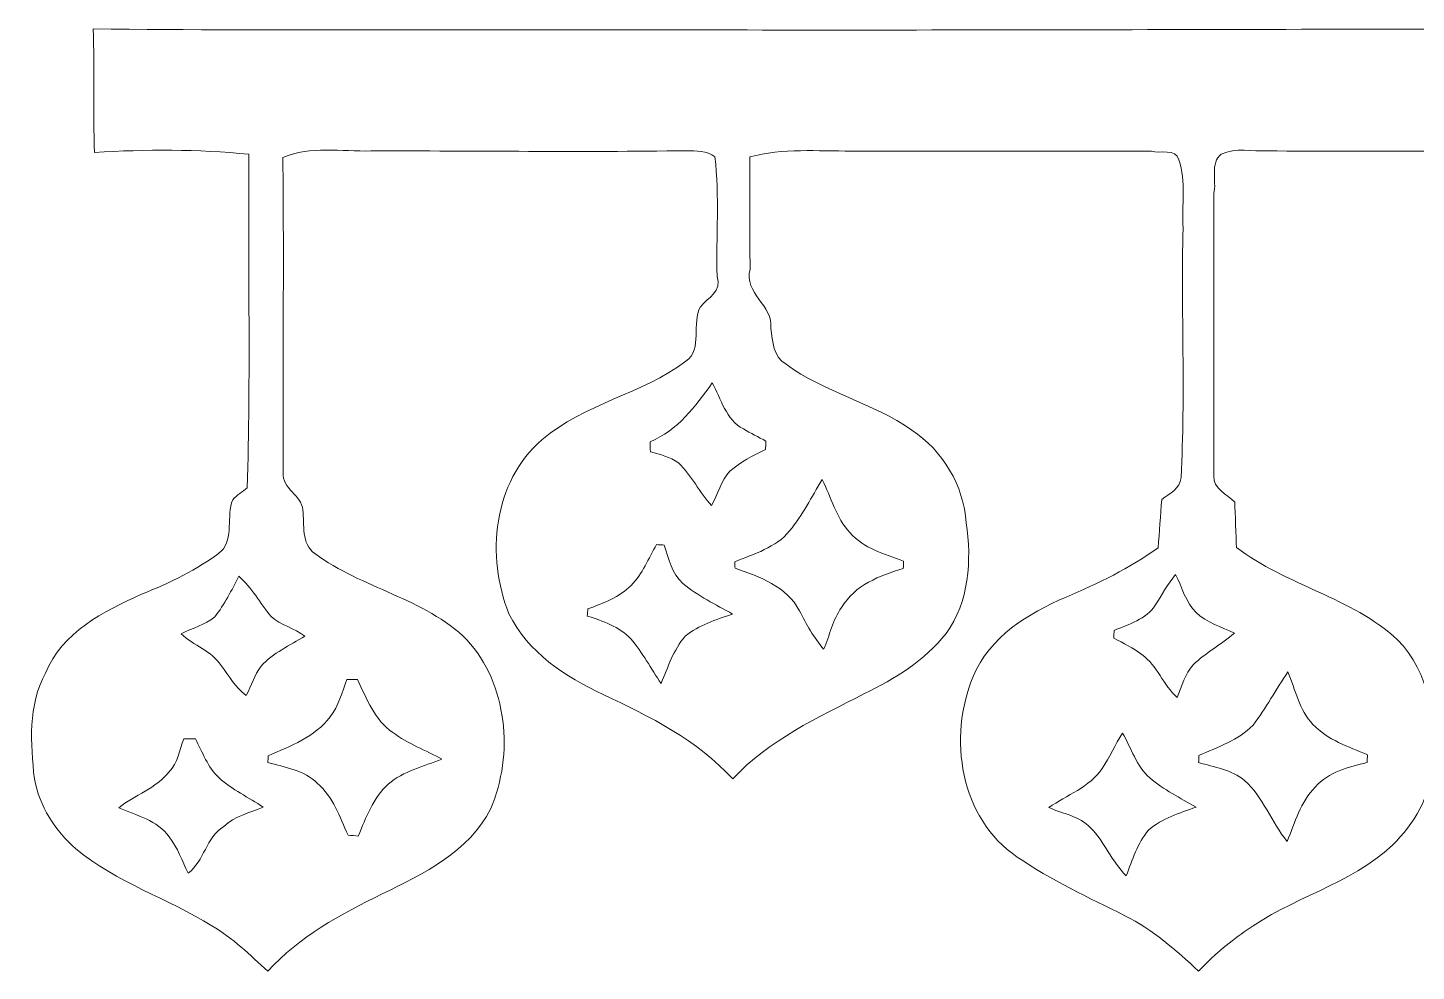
# Model space of a CAD drawing. Header units: centimetres. Extents: x -13.4 to 13.3, y -16.4 to 16.4.
# Drawn here: x -13.14 to 2.49, y -16.36 to -5.73 of the extents above; entities that cross this region are included whole.
import ezdxf

# ---------------------------------------------------------------- set-up
doc = ezdxf.new("R2010")
doc.units = ezdxf.units.CM
doc.header["$MEASUREMENT"] = 0
doc.layers.add('Layer 1', color=7, linetype='Continuous')

msp = doc.modelspace()

# ---------------------------------------------------------------- linework, layer by layer
at = {"layer": 'Layer 1', "color": 8, "lineweight": 9}
for points, knots in [([(-12.39952, -5.74555), (-10.23452, -5.77095), (-8.06917, -5.74908), (-5.90418, -5.7572), (-5.90418, -5.7572), (-2.20636, -5.76566), (1.4911, -5.74414), (5.18857, -5.74838), (5.18857, -5.74838), (7.87109, -5.75614), (10.55397, -5.73356), (13.23578, -5.75649), (13.23578, -5.75649), (13.23367, -6.21792), (13.24813, -6.68077), (13.21215, -7.14185), (13.21215, -7.14185), (12.38523, -7.10339), (11.55691, -7.11856), (10.72965, -7.13832), (10.72965, -7.13832), (10.66756, -7.94971), (10.70495, -8.76427), (10.69543, -9.57743), (10.69543, -9.57743), (10.70107, -10.00923), (10.67144, -10.44314), (10.70672, -10.87424), (10.70672, -10.87424), (10.77269, -10.94938), (10.85453, -11.01006), (10.93038, -11.07673), (10.93038, -11.07673), (10.93355, -11.20655), (10.9399, -11.46655), (10.94343, -11.59637), (10.94343, -11.59637), (11.51493, -12.01759), (12.26247, -12.14106), (12.77153, -12.65224), (12.77153, -12.65224), (13.01741, -12.88295), (13.09785, -13.21668), (13.14441, -13.537), (13.14441, -13.537), (13.18745, -13.93141), (13.15711, -14.35898), (12.91264, -14.68918), (12.91264, -14.68918), (12.5401, -15.2194), (11.90017, -15.40426), (11.36465, -15.714), (11.36465, -15.714), (11.04256, -15.88015), (10.75787, -16.10664), (10.49082, -16.3497), (10.49082, -16.3497), (10.03856, -15.83747), (9.38839, -15.59934), (8.80595, -15.27584), (8.80595, -15.27584), (8.44153, -15.0857), (8.08981, -14.80912), (7.95117, -14.40695), (7.95117, -14.40695), (7.82417, -14.04888), (7.79418, -13.64919), (7.90602, -13.28336), (7.90602, -13.28336), (8.00373, -12.81945), (8.3738, -12.46138), (8.78478, -12.25466), (8.78478, -12.25466), (9.21094, -12.0377), (9.67837, -11.89341), (10.05232, -11.58332), (10.05232, -11.58332), (10.12287, -11.41187), (10.08301, -11.20902), (10.11405, -11.02911), (10.11405, -11.02911), (10.17826, -10.99171), (10.24246, -10.95432), (10.30632, -10.91622), (10.30632, -10.91622), (10.30984, -9.66386), (10.30561, -8.4115), (10.30949, -7.15913), (10.30949, -7.15913), (9.86817, -7.08964), (9.4212, -7.13656), (8.97775, -7.1288), (8.97775, -7.1288), (7.81958, -7.12244), (6.66071, -7.11468), (5.50289, -7.13091), (5.50289, -7.13091), (5.4715, -7.63891), (5.45033, -8.14973), (5.48208, -8.65844), (5.48208, -8.65844), (5.51983, -8.77838), (5.6627, -8.83342), (5.69727, -8.95724), (5.69727, -8.95724), (5.71456, -9.11246), (5.72479, -9.27051), (5.73361, -9.42749), (5.73361, -9.42749), (6.17882, -9.77145), (6.72668, -9.92668), (7.2061, -10.20925), (7.2061, -10.20925), (7.50738, -10.37259), (7.7261, -10.66504), (7.83758, -10.98571), (7.83758, -10.98571), (7.96034, -11.49124), (8.00268, -12.08462), (7.68659, -12.53088), (7.68659, -12.53088), (7.34439, -13.00713), (6.76937, -13.21774), (6.26736, -13.47774), (6.26736, -13.47774), (5.90047, -13.65307), (5.5738, -13.89966), (5.27641, -14.17483), (5.27641, -14.17483), (5.02029, -13.93282), (4.74019, -13.71621), (4.42798, -13.55182), (4.42798, -13.55182), (3.97078, -13.295), (3.46031, -13.11896), (3.06732, -12.76054), (3.06732, -12.76054), (2.72865, -12.46068), (2.60906, -11.98972), (2.61893, -11.55298), (2.61893, -11.55298), (2.614, -11.04639), (2.85247, -10.52322), (3.29062, -10.25194), (3.29062, -10.25194), (3.7644, -9.89634), (4.40575, -9.82366), (4.82768, -9.39292), (4.82768, -9.39292), (4.89788, -9.22218), (4.87177, -9.02251), (4.90776, -8.84365), (4.90776, -8.84365), (4.96208, -8.81154), (5.01959, -8.78297), (5.06862, -8.74205), (5.06862, -8.74205), (5.1099, -8.21429), (5.08203, -7.68477), (5.08838, -7.15631), (5.08838, -7.15631), (4.83614, -7.10516), (4.57685, -7.11821), (4.32109, -7.12315), (4.32109, -7.12315), (3.15375, -7.12244), (1.9864, -7.12738), (0.81906, -7.12033), (0.81906, -7.12033), (0.64867, -7.12703), (0.46205, -7.08117), (0.30083, -7.15596), (0.30083, -7.15596), (0.1696, -7.2558), (0.25074, -7.46323), (0.21687, -7.60081), (0.21687, -7.60081), (0.21899, -8.6602), (0.2137, -9.71959), (0.21758, -10.77934), (0.21758, -10.77934), (0.20347, -10.92539), (0.36786, -10.98395), (0.45182, -11.07673), (0.45182, -11.07673), (0.45641, -11.20373), (0.46628, -11.45808), (0.47087, -11.58508), (0.47087, -11.58508), (1.02932, -12.01477), (1.7638, -12.14212), (2.28521, -12.62578), (2.28521, -12.62578), (2.65633, -12.99231), (2.70184, -13.54723), (2.67503, -14.03971), (2.67503, -14.03971), (2.65774, -14.38579), (2.47006, -14.70011), (2.22735, -14.93824), (2.22735, -14.93824), (1.74863, -15.38803), (1.07977, -15.52879), (0.55907, -15.91508), (0.55907, -15.91508), (0.37139, -16.04243), (0.20029, -16.19236), (0.04436, -16.35605), (0.04436, -16.35605), (-0.20858, -16.11969), (-0.47281, -15.88933), (-0.78361, -15.73234), (-0.78361, -15.73234), (-1.196, -15.52808), (-1.61546, -15.33194), (-1.9961, -15.07123), (-1.9961, -15.07123), (-2.63922, -14.64084), (-2.78209, -13.71974), (-2.49176, -13.03782), (-2.49176, -13.03782), (-2.30761, -12.59085), (-1.87369, -12.32627), (-1.44753, -12.14494), (-1.44753, -12.14494), (-1.08558, -11.9936), (-0.73316, -11.81686), (-0.41107, -11.59108), (-0.41107, -11.59108), (-0.39696, -11.40869), (-0.38391, -11.22666), (-0.3705, -11.04463), (-0.3705, -11.04463), (-0.28196, -10.98078), (-0.16131, -10.92221), (-0.15249, -10.79839), (-0.15249, -10.79839), (-0.10345, -9.86353), (-0.15213, -8.92584), (-0.13061, -7.98993), (-0.13061, -7.98993), (-0.14649, -7.73416), (-0.09357, -7.4664), (-0.17718, -7.21946), (-0.17718, -7.21946), (-0.20576, -7.08364), (-0.40084, -7.15596), (-0.4841, -7.1228), (-0.4841, -7.1228), (-1.60981, -7.12033), (-2.73623, -7.12597), (-3.8623, -7.12174), (-3.8623, -7.12174), (-4.24295, -7.12421), (-4.63559, -7.08681), (-5.00742, -7.18841), (-5.00742, -7.18841), (-5.00318, -7.60893), (-5.01341, -8.02944), (-5.00353, -8.4503), (-5.00353, -8.4503), (-5.08291, -8.72758), (-4.7386, -8.85247), (-4.7707, -9.12093), (-4.7707, -9.12093), (-4.74848, -9.26381), (-4.74601, -9.44443), (-4.59819, -9.52275), (-4.59819, -9.52275), (-4.16675, -9.8413), (-3.62241, -9.95596), (-3.18355, -10.26464), (-3.18355, -10.26464), (-2.83395, -10.49288), (-2.60182, -10.89117), (-2.57007, -11.30674), (-2.57007, -11.30674), (-2.5094, -11.73078), (-2.53797, -12.19821), (-2.79867, -12.55593), (-2.79867, -12.55593), (-3.03645, -12.85896), (-3.3737, -13.06463), (-3.71625, -13.23115), (-3.71625, -13.23115), (-4.24048, -13.50137), (-4.7901, -13.75149), (-5.19968, -14.19105), (-5.19968, -14.19105), (-5.59902, -13.75608), (-6.12995, -13.48797), (-6.657, -13.24208), (-6.657, -13.24208), (-7.0821, -13.04135), (-7.50826, -12.76865), (-7.71851, -12.33121), (-7.71851, -12.33121), (-7.98063, -11.68774), (-7.89702, -10.84354), (-7.34704, -10.37329), (-7.34704, -10.37329), (-6.87255, -9.96372), (-6.22415, -9.86071), (-5.72602, -9.48923), (-5.72602, -9.48923), (-5.53305, -9.34988), (-5.66852, -9.06131), (-5.56233, -8.8754), (-5.56233, -8.8754), (-5.47908, -8.77309), (-5.31786, -8.70077), (-5.37572, -8.53391), (-5.37572, -8.53391), (-5.38665, -8.08482), (-5.34749, -7.63221), (-5.40041, -7.18559), (-5.40041, -7.18559), (-5.49178, -7.11786), (-5.61172, -7.12033), (-5.72003, -7.11821), (-5.72003, -7.11821), (-6.90501, -7.1362), (-8.08999, -7.11786), (-9.27462, -7.12103), (-9.27462, -7.12103), (-9.60305, -7.12738), (-9.95265, -7.06141), (-10.26451, -7.19335), (-10.26451, -7.19335), (-10.24934, -8.37692), (-10.26768, -9.56084), (-10.25992, -10.74441), (-10.25992, -10.74441), (-10.27474, -10.92433), (-10.05284, -10.99383), (-10.03873, -11.16351), (-10.03873, -11.16351), (-10.01968, -11.32473), (-10.06202, -11.54628), (-9.90256, -11.65458), (-9.90256, -11.65458), (-9.37304, -12.04934), (-8.67137, -12.1527), (-8.19229, -12.62578), (-8.19229, -12.62578), (-7.73509, -13.12637), (-7.66136, -13.91377), (-7.92453, -14.52619), (-7.92453, -14.52619), (-8.16725, -15.01444), (-8.68089, -15.25644), (-9.14479, -15.48751), (-9.14479, -15.48751), (-9.61152, -15.71435), (-10.08036, -15.96764), (-10.43278, -16.35746), (-10.43278, -16.35746), (-10.6321, -16.17508), (-10.8279, -15.98281), (-11.06249, -15.84593), (-11.06249, -15.84593), (-11.56238, -15.53866), (-12.13494, -15.35698), (-12.59284, -14.98057), (-12.59284, -14.98057), (-12.82779, -14.77561), (-13.00453, -14.49832), (-13.06168, -14.18964), (-13.06168, -14.18964), (-13.10367, -13.79277), (-13.13577, -13.36344), (-12.93433, -13.00184), (-12.93433, -13.00184), (-12.75442, -12.53723), (-12.28063, -12.30828), (-11.85554, -12.11213), (-11.85554, -12.11213), (-11.5398, -11.98513), (-11.22689, -11.83944), (-10.95772, -11.62883), (-10.95772, -11.62883), (-10.81132, -11.47784), (-10.9048, -11.23195), (-10.8286, -11.04886), (-10.8286, -11.04886), (-10.78168, -10.99595), (-10.72136, -10.95679), (-10.66456, -10.91516), (-10.66456, -10.91516), (-10.6254, -9.6635), (-10.65856, -8.41079), (-10.64551, -7.15878), (-10.64551, -7.15878), (-11.2216, -7.09951), (-11.8058, -7.10269), (-12.384, -7.13691), (-12.384, -7.13691), (-12.40093, -6.67336), (-12.384, -6.2091), (-12.39952, -5.74555), (-12.39952, -5.74555), (-12.39952, -5.74555), (-12.39952, -5.74555), (-12.39952, -5.74555)], [0, 0, 0, 0, 0.00980392, 0.00980392, 0.00980392, 0.00980392, 0.01960784, 0.01960784, 0.01960784, 0.01960784, 0.02941176, 0.02941176, 0.02941176, 0.02941176, 0.03921569, 0.03921569, 0.03921569, 0.03921569, 0.04901961, 0.04901961, 0.04901961, 0.04901961, 0.05882353, 0.05882353, 0.05882353, 0.05882353, 0.06862745, 0.06862745, 0.06862745, 0.06862745, 0.07843137, 0.07843137, 0.07843137, 0.07843137, 0.08823529, 0.08823529, 0.08823529, 0.08823529, 0.09803922, 0.09803922, 0.09803922, 0.09803922, 0.10784314, 0.10784314, 0.10784314, 0.10784314, 0.11764706, 0.11764706, 0.11764706, 0.11764706, 0.12745098, 0.12745098, 0.12745098, 0.12745098, 0.1372549, 0.1372549, 0.1372549, 0.1372549, 0.14705882, 0.14705882, 0.14705882, 0.14705882, 0.15686275, 0.15686275, 0.15686275, 0.15686275, 0.16666667, 0.16666667, 0.16666667, 0.16666667, 0.17647059, 0.17647059, 0.17647059, 0.17647059, 0.18627451, 0.18627451, 0.18627451, 0.18627451, 0.19607843, 0.19607843, 0.19607843, 0.19607843, 0.20588235, 0.20588235, 0.20588235, 0.20588235, 0.21568627, 0.21568627, 0.21568627, 0.21568627, 0.2254902, 0.2254902, 0.2254902, 0.2254902, 0.23529412, 0.23529412, 0.23529412, 0.23529412, 0.24509804, 0.24509804, 0.24509804, 0.24509804, 0.25490196, 0.25490196, 0.25490196, 0.25490196, 0.26470588, 0.26470588, 0.26470588, 0.26470588, 0.2745098, 0.2745098, 0.2745098, 0.2745098, 0.28431373, 0.28431373, 0.28431373, 0.28431373, 0.29411765, 0.29411765, 0.29411765, 0.29411765, 0.30392157, 0.30392157, 0.30392157, 0.30392157, 0.31372549, 0.31372549, 0.31372549, 0.31372549, 0.32352941, 0.32352941, 0.32352941, 0.32352941, 0.33333333, 0.33333333, 0.33333333, 0.33333333, 0.34313725, 0.34313725, 0.34313725, 0.34313725, 0.35294118, 0.35294118, 0.35294118, 0.35294118, 0.3627451, 0.3627451, 0.3627451, 0.3627451, 0.37254902, 0.37254902, 0.37254902, 0.37254902, 0.38235294, 0.38235294, 0.38235294, 0.38235294, 0.39215686, 0.39215686, 0.39215686, 0.39215686, 0.40196078, 0.40196078, 0.40196078, 0.40196078, 0.41176471, 0.41176471, 0.41176471, 0.41176471, 0.42156863, 0.42156863, 0.42156863, 0.42156863, 0.43137255, 0.43137255, 0.43137255, 0.43137255, 0.44117647, 0.44117647, 0.44117647, 0.44117647, 0.45098039, 0.45098039, 0.45098039, 0.45098039, 0.46078431, 0.46078431, 0.46078431, 0.46078431, 0.47058824, 0.47058824, 0.47058824, 0.47058824, 0.48039216, 0.48039216, 0.48039216, 0.48039216, 0.49019608, 0.49019608, 0.49019608, 0.49019608, 0.5, 0.5, 0.5, 0.5, 0.50980392, 0.50980392, 0.50980392, 0.50980392, 0.51960784, 0.51960784, 0.51960784, 0.51960784, 0.52941176, 0.52941176, 0.52941176, 0.52941176, 0.53921569, 0.53921569, 0.53921569, 0.53921569, 0.54901961, 0.54901961, 0.54901961, 0.54901961, 0.55882353, 0.55882353, 0.55882353, 0.55882353, 0.56862745, 0.56862745, 0.56862745, 0.56862745, 0.57843137, 0.57843137, 0.57843137, 0.57843137, 0.58823529, 0.58823529, 0.58823529, 0.58823529, 0.59803922, 0.59803922, 0.59803922, 0.59803922, 0.60784314, 0.60784314, 0.60784314, 0.60784314, 0.61764706, 0.61764706, 0.61764706, 0.61764706, 0.62745098, 0.62745098, 0.62745098, 0.62745098, 0.6372549, 0.6372549, 0.6372549, 0.6372549, 0.64705882, 0.64705882, 0.64705882, 0.64705882, 0.65686275, 0.65686275, 0.65686275, 0.65686275, 0.66666667, 0.66666667, 0.66666667, 0.66666667, 0.67647059, 0.67647059, 0.67647059, 0.67647059, 0.68627451, 0.68627451, 0.68627451, 0.68627451, 0.69607843, 0.69607843, 0.69607843, 0.69607843, 0.70588235, 0.70588235, 0.70588235, 0.70588235, 0.71568627, 0.71568627, 0.71568627, 0.71568627, 0.7254902, 0.7254902, 0.7254902, 0.7254902, 0.73529412, 0.73529412, 0.73529412, 0.73529412, 0.74509804, 0.74509804, 0.74509804, 0.74509804, 0.75490196, 0.75490196, 0.75490196, 0.75490196, 0.76470588, 0.76470588, 0.76470588, 0.76470588, 0.7745098, 0.7745098, 0.7745098, 0.7745098, 0.78431373, 0.78431373, 0.78431373, 0.78431373, 0.79411765, 0.79411765, 0.79411765, 0.79411765, 0.80392157, 0.80392157, 0.80392157, 0.80392157, 0.81372549, 0.81372549, 0.81372549, 0.81372549, 0.82352941, 0.82352941, 0.82352941, 0.82352941, 0.83333333, 0.83333333, 0.83333333, 0.83333333, 0.84313725, 0.84313725, 0.84313725, 0.84313725, 0.85294118, 0.85294118, 0.85294118, 0.85294118, 0.8627451, 0.8627451, 0.8627451, 0.8627451, 0.87254902, 0.87254902, 0.87254902, 0.87254902, 0.88235294, 0.88235294, 0.88235294, 0.88235294, 0.89215686, 0.89215686, 0.89215686, 0.89215686, 0.90196078, 0.90196078, 0.90196078, 0.90196078, 0.91176471, 0.91176471, 0.91176471, 0.91176471, 0.92156863, 0.92156863, 0.92156863, 0.92156863, 0.93137255, 0.93137255, 0.93137255, 0.93137255, 0.94117647, 0.94117647, 0.94117647, 0.94117647, 0.95098039, 0.95098039, 0.95098039, 0.95098039, 0.96078431, 0.96078431, 0.96078431, 0.96078431, 0.97058824, 0.97058824, 0.97058824, 0.97058824, 0.98039216, 0.98039216, 0.98039216, 0.98039216, 1, 1, 1, 1]), ([(-6.12995, -10.39552), (-6.1289, -10.43256), (-6.12784, -10.47031), (-6.12643, -10.50805), (-6.12643, -10.50805), (-6.01848, -10.54051), (-5.90241, -10.56379), (-5.81069, -10.63364), (-5.81069, -10.63364), (-5.66288, -10.77511), (-5.57503, -10.96455), (-5.43745, -11.11483), (-5.43745, -11.11483), (-5.36584, -10.98677), (-5.33056, -10.83543), (-5.23072, -10.72501), (-5.23072, -10.72501), (-5.11184, -10.62271), (-4.97284, -10.54968), (-4.83173, -10.48371), (-4.83173, -10.48371), (-4.83032, -10.46008), (-4.82715, -10.41245), (-4.82573, -10.38881), (-4.82573, -10.38881), (-4.9104, -10.34225), (-4.99683, -10.29991), (-5.08009, -10.25123), (-5.08009, -10.25123), (-5.27517, -10.14893), (-5.32985, -9.91256), (-5.43075, -9.733), (-5.43075, -9.733), (-5.61984, -9.99794), (-5.81951, -10.26675), (-6.12995, -10.39552), (-6.12995, -10.39552), (-6.12995, -10.39552), (-6.12995, -10.39552), (-6.12995, -10.39552)], [0, 0, 0, 0, 0.09090909, 0.09090909, 0.09090909, 0.09090909, 0.18181818, 0.18181818, 0.18181818, 0.18181818, 0.27272727, 0.27272727, 0.27272727, 0.27272727, 0.36363636, 0.36363636, 0.36363636, 0.36363636, 0.45454545, 0.45454545, 0.45454545, 0.45454545, 0.54545455, 0.54545455, 0.54545455, 0.54545455, 0.63636364, 0.63636364, 0.63636364, 0.63636364, 0.72727273, 0.72727273, 0.72727273, 0.72727273, 0.81818182, 0.81818182, 0.81818182, 0.81818182, 1, 1, 1, 1]), ([(-4.19391, -10.82167), (-4.31068, -11.01711), (-4.4151, -11.22137), (-4.55868, -11.39988), (-4.55868, -11.39988), (-4.71426, -11.58896), (-4.95873, -11.6567), (-5.17534, -11.74595), (-5.17534, -11.74595), (-5.17498, -11.76429), (-5.17428, -11.80134), (-5.17393, -11.81968), (-5.17393, -11.81968), (-4.90158, -11.91211), (-4.58796, -12.025), (-4.44826, -12.29805), (-4.44826, -12.29805), (-4.37171, -12.45115), (-4.28634, -12.60038), (-4.17592, -12.73267), (-4.17592, -12.73267), (-4.10677, -12.57639), (-4.07643, -12.40282), (-3.97378, -12.26206), (-3.97378, -12.26206), (-3.82914, -12.01124), (-3.54233, -11.90011), (-3.27916, -11.82144), (-3.27916, -11.82144), (-3.27845, -11.80134), (-3.27704, -11.76041), (-3.27633, -11.74031), (-3.27633, -11.74031), (-3.4873, -11.65952), (-3.72718, -11.59637), (-3.87994, -11.41822), (-3.87994, -11.41822), (-4.03904, -11.25171), (-4.08949, -11.02064), (-4.19391, -10.82167), (-4.19391, -10.82167), (-4.19391, -10.82167), (-4.19391, -10.82167), (-4.19391, -10.82167)], [0, 0, 0, 0, 0.08333333, 0.08333333, 0.08333333, 0.08333333, 0.16666667, 0.16666667, 0.16666667, 0.16666667, 0.25, 0.25, 0.25, 0.25, 0.33333333, 0.33333333, 0.33333333, 0.33333333, 0.41666667, 0.41666667, 0.41666667, 0.41666667, 0.5, 0.5, 0.5, 0.5, 0.58333333, 0.58333333, 0.58333333, 0.58333333, 0.66666667, 0.66666667, 0.66666667, 0.66666667, 0.75, 0.75, 0.75, 0.75, 0.83333333, 0.83333333, 0.83333333, 0.83333333, 1, 1, 1, 1]), ([(-6.05728, -11.55404), (-6.14759, -11.70891), (-6.21603, -11.88177), (-6.34303, -12.0123), (-6.34303, -12.0123), (-6.47603, -12.14565), (-6.65595, -12.21373), (-6.82916, -12.27723), (-6.82916, -12.27723), (-6.83128, -12.29734), (-6.83551, -12.33756), (-6.83763, -12.35767), (-6.83763, -12.35767), (-6.66159, -12.41482), (-6.4785, -12.47585), (-6.34656, -12.61273), (-6.34656, -12.61273), (-6.2178, -12.77042), (-6.11761, -12.94786), (-6.00683, -13.11826), (-6.00683, -13.11826), (-5.92711, -12.93552), (-5.86996, -12.73867), (-5.73484, -12.58591), (-5.73484, -12.58591), (-5.57997, -12.45856), (-5.38806, -12.39824), (-5.20109, -12.3358), (-5.20109, -12.3358), (-5.39124, -12.22855), (-5.59232, -12.13401), (-5.75989, -11.99219), (-5.75989, -11.99219), (-5.88618, -11.88142), (-5.9197, -11.70997), (-5.97015, -11.55827), (-5.97015, -11.55827), (-5.99202, -11.55721), (-6.03576, -11.5551), (-6.05728, -11.55404), (-6.05728, -11.55404), (-6.05728, -11.55404), (-6.05728, -11.55404), (-6.05728, -11.55404)], [0, 0, 0, 0, 0.08333333, 0.08333333, 0.08333333, 0.08333333, 0.16666667, 0.16666667, 0.16666667, 0.16666667, 0.25, 0.25, 0.25, 0.25, 0.33333333, 0.33333333, 0.33333333, 0.33333333, 0.41666667, 0.41666667, 0.41666667, 0.41666667, 0.5, 0.5, 0.5, 0.5, 0.58333333, 0.58333333, 0.58333333, 0.58333333, 0.66666667, 0.66666667, 0.66666667, 0.66666667, 0.75, 0.75, 0.75, 0.75, 0.83333333, 0.83333333, 0.83333333, 0.83333333, 1, 1, 1, 1]), ([(-10.75875, -11.90964), (-10.84236, -12.06627), (-10.91891, -12.22855), (-11.03145, -12.36719), (-11.03145, -12.36719), (-11.14222, -12.4575), (-11.28439, -12.4949), (-11.41033, -12.55875), (-11.41033, -12.55875), (-11.26852, -12.68963), (-11.06849, -12.74749), (-10.95983, -12.91576), (-10.95983, -12.91576), (-10.86811, -13.03006), (-10.80108, -13.16553), (-10.67655, -13.2509), (-10.67655, -13.2509), (-10.62046, -13.14189), (-10.58342, -13.02159), (-10.51004, -12.92246), (-10.51004, -12.92246), (-10.37422, -12.77077), (-10.18408, -12.69139), (-10.01651, -12.5838), (-10.01651, -12.5838), (-10.13504, -12.49455), (-10.28638, -12.45997), (-10.39751, -12.3619), (-10.39751, -12.3619), (-10.52133, -12.21373), (-10.612, -12.03805), (-10.75875, -11.90964), (-10.75875, -11.90964), (-10.75875, -11.90964), (-10.75875, -11.90964), (-10.75875, -11.90964)], [0, 0, 0, 0, 0.1, 0.1, 0.1, 0.1, 0.2, 0.2, 0.2, 0.2, 0.3, 0.3, 0.3, 0.3, 0.4, 0.4, 0.4, 0.4, 0.5, 0.5, 0.5, 0.5, 0.6, 0.6, 0.6, 0.6, 0.7, 0.7, 0.7, 0.7, 0.8, 0.8, 0.8, 0.8, 1, 1, 1, 1]), ([(-0.44247, -12.23561), (-0.54548, -12.39471), (-0.74163, -12.45009), (-0.90637, -12.51994), (-0.90637, -12.51994), (-0.90708, -12.54182), (-0.90849, -12.58486), (-0.9092, -12.60673), (-0.9092, -12.60673), (-0.8023, -12.66529), (-0.69083, -12.71679), (-0.5924, -12.79053), (-0.5924, -12.79053), (-0.4213, -12.91753), (-0.35463, -13.13378), (-0.19588, -13.27383), (-0.19588, -13.27383), (-0.14226, -13.14859), (-0.11015, -13.00889), (-0.0149, -12.90659), (-0.0149, -12.90659), (0.1248, -12.76936), (0.30083, -12.67905), (0.44829, -12.55099), (0.44829, -12.55099), (0.30224, -12.47902), (0.13644, -12.43457), (0.0172, -12.31851), (0.0172, -12.31851), (-0.10275, -12.2035), (-0.14014, -12.03099), (-0.21458, -11.88953), (-0.21458, -11.88953), (-0.30277, -11.99678), (-0.36803, -12.11919), (-0.44247, -12.23561), (-0.44247, -12.23561), (-0.44247, -12.23561), (-0.44247, -12.23561), (-0.44247, -12.23561)], [0, 0, 0, 0, 0.09090909, 0.09090909, 0.09090909, 0.09090909, 0.18181818, 0.18181818, 0.18181818, 0.18181818, 0.27272727, 0.27272727, 0.27272727, 0.27272727, 0.36363636, 0.36363636, 0.36363636, 0.36363636, 0.45454545, 0.45454545, 0.45454545, 0.45454545, 0.54545455, 0.54545455, 0.54545455, 0.54545455, 0.63636364, 0.63636364, 0.63636364, 0.63636364, 0.72727273, 0.72727273, 0.72727273, 0.72727273, 0.81818182, 0.81818182, 0.81818182, 0.81818182, 1, 1, 1, 1]), ([(-9.54378, -13.07134), (-9.59353, -13.21598), (-9.63868, -13.36732), (-9.7304, -13.49255), (-9.7304, -13.49255), (-9.9008, -13.71833), (-10.17773, -13.8224), (-10.42926, -13.93035), (-10.42926, -13.93035), (-10.42996, -13.94975), (-10.43173, -13.98891), (-10.43243, -14.00831), (-10.43243, -14.00831), (-10.23946, -14.06194), (-10.02497, -14.09157), (-9.87751, -14.2415), (-9.87751, -14.2415), (-9.69901, -14.39143), (-9.62245, -14.61933), (-9.53073, -14.82641), (-9.53073, -14.82641), (-9.49193, -14.82888), (-9.45347, -14.8317), (-9.41467, -14.83523), (-9.41467, -14.83523), (-9.33, -14.62673), (-9.24639, -14.40695), (-9.07847, -14.25032), (-9.07847, -14.25032), (-8.90561, -14.10251), (-8.68054, -14.05029), (-8.4731, -13.97057), (-8.4731, -13.97057), (-8.65514, -13.86615), (-8.85869, -13.79947), (-9.0245, -13.66824), (-9.0245, -13.66824), (-9.23193, -13.53065), (-9.32012, -13.28724), (-9.42278, -13.07345), (-9.42278, -13.07345), (-9.463, -13.0724), (-9.50357, -13.07169), (-9.54378, -13.07134), (-9.54378, -13.07134), (-9.54378, -13.07134), (-9.54378, -13.07134), (-9.54378, -13.07134)], [0, 0, 0, 0, 0.07692308, 0.07692308, 0.07692308, 0.07692308, 0.15384615, 0.15384615, 0.15384615, 0.15384615, 0.23076923, 0.23076923, 0.23076923, 0.23076923, 0.30769231, 0.30769231, 0.30769231, 0.30769231, 0.38461538, 0.38461538, 0.38461538, 0.38461538, 0.46153846, 0.46153846, 0.46153846, 0.46153846, 0.53846154, 0.53846154, 0.53846154, 0.53846154, 0.61538462, 0.61538462, 0.61538462, 0.61538462, 0.69230769, 0.69230769, 0.69230769, 0.69230769, 0.76923077, 0.76923077, 0.76923077, 0.76923077, 0.84615385, 0.84615385, 0.84615385, 0.84615385, 1, 1, 1, 1]), ([(0.6589, -13.58533), (0.49027, -13.75573), (0.26203, -13.83545), (0.04718, -13.92753), (0.04718, -13.92753), (0.04683, -13.94764), (0.04577, -13.9875), (0.04542, -14.00761), (0.04542, -14.00761), (0.22322, -14.0577), (0.41302, -14.09016), (0.56224, -14.20799), (0.56224, -14.20799), (0.77532, -14.39778), (0.86316, -14.68), (1.04308, -14.8959), (1.04308, -14.8959), (1.12704, -14.68071), (1.19301, -14.45176), (1.35952, -14.28242), (1.35952, -14.28242), (1.50592, -14.11133), (1.73382, -14.06053), (1.94195, -14.0069), (1.94195, -14.0069), (1.94301, -13.98538), (1.94513, -13.94234), (1.94619, -13.92083), (1.94619, -13.92083), (1.7324, -13.82628), (1.49569, -13.75502), (1.33271, -13.57793), (1.33271, -13.57793), (1.17607, -13.41635), (1.13339, -13.18705), (1.05084, -12.98526), (1.05084, -12.98526), (0.91784, -13.18387), (0.80248, -13.39413), (0.6589, -13.58533), (0.6589, -13.58533), (0.6589, -13.58533), (0.6589, -13.58533), (0.6589, -13.58533)], [0, 0, 0, 0, 0.08333333, 0.08333333, 0.08333333, 0.08333333, 0.16666667, 0.16666667, 0.16666667, 0.16666667, 0.25, 0.25, 0.25, 0.25, 0.33333333, 0.33333333, 0.33333333, 0.33333333, 0.41666667, 0.41666667, 0.41666667, 0.41666667, 0.5, 0.5, 0.5, 0.5, 0.58333333, 0.58333333, 0.58333333, 0.58333333, 0.66666667, 0.66666667, 0.66666667, 0.66666667, 0.75, 0.75, 0.75, 0.75, 0.83333333, 0.83333333, 0.83333333, 0.83333333, 1, 1, 1, 1]), ([(-11.3807, -13.74197), (-11.4255, -13.86861), (-11.44773, -14.01078), (-11.54333, -14.11203), (-11.54333, -14.11203), (-11.6922, -14.299), (-11.92927, -14.37132), (-12.11236, -14.51596), (-12.11236, -14.51596), (-11.91304, -14.60557), (-11.67492, -14.65531), (-11.54298, -14.84546), (-11.54298, -14.84546), (-11.44561, -14.96646), (-11.39904, -15.11674), (-11.32955, -15.25433), (-11.32955, -15.25433), (-11.14822, -15.11427), (-11.12952, -14.85145), (-10.9295, -14.72869), (-10.9295, -14.72869), (-10.80567, -14.61156), (-10.6381, -14.57205), (-10.48464, -14.50996), (-10.48464, -14.50996), (-10.64939, -14.39849), (-10.83389, -14.31453), (-10.98206, -14.18012), (-10.98206, -14.18012), (-11.10977, -14.06053), (-11.16868, -13.89154), (-11.24911, -13.74091), (-11.24911, -13.74091), (-11.29321, -13.74091), (-11.33695, -13.74126), (-11.3807, -13.74197)], [0, 0, 0, 0, 0.1, 0.1, 0.1, 0.1, 0.2, 0.2, 0.2, 0.2, 0.3, 0.3, 0.3, 0.3, 0.4, 0.4, 0.4, 0.4, 0.5, 0.5, 0.5, 0.5, 0.6, 0.6, 0.6, 0.6, 0.7, 0.7, 0.7, 0.7, 0.8, 0.8, 0.8, 0.8, 1, 1, 1, 1]), ([(-0.81253, -13.67635), (-0.89332, -13.80547), (-0.95541, -13.94587), (-1.03972, -14.07287), (-1.03972, -14.07287), (-1.18225, -14.2863), (-1.43942, -14.37273), (-1.64086, -14.51384), (-1.64086, -14.51384), (-1.48352, -14.58581), (-1.29478, -14.60945), (-1.17202, -14.74209), (-1.17202, -14.74209), (-1.0108, -14.90155), (-0.93283, -15.1238), (-0.76985, -15.28184), (-0.76985, -15.28184), (-0.70247, -15.10263), (-0.64144, -14.91778), (-0.51867, -14.76714), (-0.51867, -14.76714), (-0.36521, -14.63414), (-0.17118, -14.57699), (0.01579, -14.51067), (0.01579, -14.51067), (-0.16025, -14.40519), (-0.34793, -14.31417), (-0.50526, -14.18118), (-0.50526, -14.18118), (-0.65661, -14.04641), (-0.70988, -13.84392), (-0.81253, -13.67635), (-0.81253, -13.67635), (-0.81253, -13.67635), (-0.81253, -13.67635), (-0.81253, -13.67635)], [0, 0, 0, 0, 0.1, 0.1, 0.1, 0.1, 0.2, 0.2, 0.2, 0.2, 0.3, 0.3, 0.3, 0.3, 0.4, 0.4, 0.4, 0.4, 0.5, 0.5, 0.5, 0.5, 0.6, 0.6, 0.6, 0.6, 0.7, 0.7, 0.7, 0.7, 0.8, 0.8, 0.8, 0.8, 1, 1, 1, 1])]:
    msp.add_open_spline(points, degree=3, knots=knots, dxfattribs=at)

doc.saveas('drawing.dxf')
